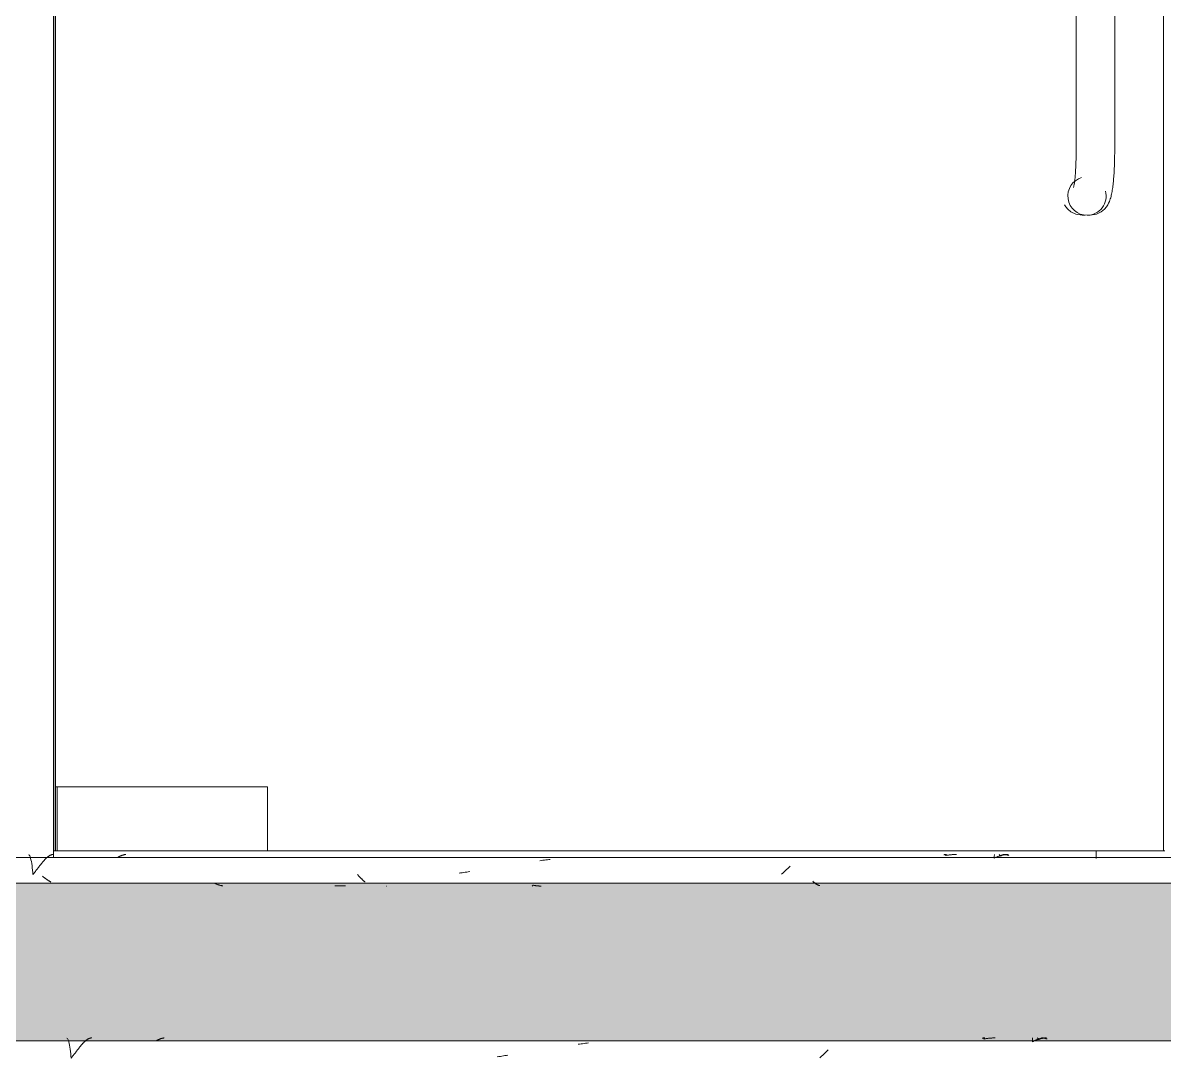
# Model space of a CAD drawing. Header units: millimetres. Extents: x -8482 to 130249, y -7482 to 93550.
# Drawn here: x 25814 to 26703, y -156 to 650 of the extents above; entities that cross this region are included whole.
import ezdxf

# ---------------------------------------------------------------- set-up
doc = ezdxf.new("R2010")
doc.units = ezdxf.units.MM
doc.linetypes.add('Grid Line', pattern=[14, 10, -2, 0, -2])
for name, color, linetype, lineweight in [('A-DOOR-GLAZ', 152, 'Continuous', 5), ('CUA', 31, 'Continuous', 9), ('NET CAT', 3, 'Continuous', 5), ('NET THAY 1', 41, 'Continuous', 5), ('TRUC', 225, 'Continuous', 5)]:
    doc.layers.add(name, color=color, linetype=linetype, lineweight=lineweight)

# ---------------------------------------------------------------- blocks, each defined once
blk = doc.blocks.new('FP_95-MẶT ĐỨNG TRỤC A-Q')
at = {"layer": 'NET THAY 1'}
for p, q in [((25848.76, -140.65), (25849.13, -141.03)), ((25849.13, -141.03), (25849.49, -141.64)), ((25849.49, -141.64), (25849.84, -142.49)), ((25864.14, -142.05), (25863.94, -142.2)), ((25864.35, -141.9), (25864.14, -142.05)), ((25864.56, -141.76), (25864.35, -141.9)), ((25864.76, -141.63), (25864.56, -141.76)), ((25864.97, -141.51), (25864.76, -141.63)), ((25865.17, -141.39), (25864.97, -141.51)), ((25865.38, -141.28), (25865.17, -141.39)), ((25865.58, -141.18), (25865.38, -141.28)), ((25865.79, -141.08), (25865.58, -141.18)), ((25865.99, -141), (25865.79, -141.08)), ((25866.19, -140.91), (25865.99, -141)), ((25866.4, -140.84), (25866.19, -140.91)), ((25866.6, -140.78), (25866.4, -140.84)), ((25866.8, -140.72), (25866.6, -140.78)), ((25867, -140.67), (25866.8, -140.72)), ((25867.21, -140.63), (25867, -140.67)), ((25867.41, -140.59), (25867.21, -140.63)), ((25867.61, -140.56), (25867.41, -140.59)), ((25867.81, -140.54), (25867.61, -140.56)), ((25868.02, -140.53), (25867.81, -140.54)), ((25919.71, -142.04), (25919.46, -142.16)), ((25919.96, -141.91), (25919.71, -142.04)), ((25920.2, -141.79), (25919.96, -141.91)), ((25920.45, -141.68), (25920.2, -141.79)), ((25920.7, -141.57), (25920.45, -141.68)), ((25920.94, -141.47), (25920.7, -141.57)), ((25921.19, -141.37), (25920.94, -141.47)), ((25921.44, -141.28), (25921.19, -141.37)), ((25921.68, -141.19), (25921.44, -141.28)), ((25921.93, -141.11), (25921.68, -141.19)), ((25922.17, -141.03), (25921.93, -141.11)), ((25922.42, -140.96), (25922.17, -141.03)), ((25922.66, -140.9), (25922.42, -140.96)), ((25922.91, -140.83), (25922.66, -140.9)), ((25923.15, -140.78), (25922.91, -140.83)), ((25923.4, -140.73), (25923.15, -140.78)), ((25923.64, -140.69), (25923.4, -140.73)), ((25923.89, -140.65), (25923.64, -140.69)), ((25924.13, -140.61), (25923.89, -140.65)), ((25924.37, -140.59), (25924.13, -140.61)), ((26561.35, -140.75), (26561.11, -140.8)), ((26561.59, -140.7), (26561.35, -140.75)), ((26561.84, -140.66), (26561.59, -140.7)), ((26562.08, -140.63), (26561.84, -140.66)), ((26562.32, -140.6), (26562.08, -140.63)), ((26562.56, -140.57), (26562.32, -140.6)), ((26562.63, -141.18), (26562.52, -141.41)), ((26562.96, -141.33), (26562.52, -141.41)), ((26562.81, -140.55), (26562.56, -140.57)), ((26562.73, -140.98), (26562.63, -141.18)), ((26562.83, -140.82), (26562.73, -140.98)), ((26563.05, -140.54), (26562.81, -140.55)), ((26562.94, -140.69), (26562.83, -140.82)), ((26563.04, -140.6), (26562.94, -140.69)), ((26563.41, -141.25), (26562.96, -141.33)), ((26563.14, -140.55), (26563.04, -140.6)), ((26563.29, -140.53), (26563.05, -140.54)), ((26563.85, -141.18), (26563.41, -141.25)), ((26564.29, -141.11), (26563.85, -141.18)), ((26564.74, -141.04), (26564.29, -141.11)), ((26565.18, -140.98), (26564.74, -141.04)), ((26565.62, -140.92), (26565.18, -140.98)), ((26566.07, -140.87), (26565.62, -140.92)), ((26566.51, -140.82), (26566.07, -140.87)), ((26566.95, -140.77), (26566.51, -140.82)), ((26567.4, -140.73), (26566.95, -140.77)), ((26567.84, -140.69), (26567.4, -140.73)), ((26568.28, -140.66), (26567.84, -140.69)), ((26568.72, -140.63), (26568.28, -140.66)), ((26569.17, -140.6), (26568.72, -140.63)), ((26569.61, -140.58), (26569.17, -140.6)), ((26570.05, -140.56), (26569.61, -140.58)), ((26570.49, -140.55), (26570.05, -140.56)), ((26570.93, -140.54), (26570.49, -140.55)), ((26571.38, -140.53), (26570.93, -140.54)), ((26600.37, -142.11), (26600.33, -142.78)), ((26600.41, -141.55), (26600.37, -142.11)), ((26600.44, -141.1), (26600.41, -141.55)), ((26600.47, -140.79), (26600.44, -141.1)), ((26600.49, -140.59), (26600.47, -140.79)), ((26603.45, -142.13), (26603.14, -142.26)), ((26603.77, -142.01), (26603.45, -142.13)), ((26604.09, -141.9), (26603.77, -142.01)), ((26604.09, -140.58), (26604.4, -140.75)), ((26604.4, -141.79), (26604.09, -141.9)), ((26604.4, -140.75), (26604.71, -141.02)), ((26604.72, -141.68), (26604.4, -141.79)), ((26604.71, -141.02), (26605.01, -141.39)), ((26605.03, -141.58), (26604.72, -141.68)), ((26605.01, -141.39), (26605.31, -141.87)), ((26605.34, -141.49), (26605.03, -141.58)), ((26605.49, -141.73), (26605.31, -141.87)), ((26605.66, -141.39), (26605.34, -141.49)), ((26605.68, -141.59), (26605.49, -141.73)), ((26605.97, -141.31), (26605.66, -141.39)), ((26605.86, -141.46), (26605.68, -141.59)), ((26606.04, -141.35), (26605.86, -141.46)), ((26606.29, -141.22), (26605.97, -141.31)), ((26606.22, -141.23), (26606.04, -141.35)), ((26606.4, -141.13), (26606.22, -141.23)), ((26606.6, -141.14), (26606.29, -141.22)), ((26606.59, -141.04), (26606.4, -141.13)), ((26606.77, -140.95), (26606.59, -141.04)), ((26606.91, -141.07), (26606.6, -141.14)), ((26606.95, -140.87), (26606.77, -140.95)), ((26607.23, -141), (26606.91, -141.07)), ((26607.13, -140.8), (26606.95, -140.87)), ((26607.31, -140.73), (26607.13, -140.8)), ((26607.54, -140.94), (26607.23, -141)), ((26607.49, -140.68), (26607.31, -140.73)), ((26607.7, -140.54), (26607.41, -140.53)), ((26607.67, -140.63), (26607.49, -140.68)), ((26607.85, -140.88), (26607.54, -140.94)), ((26607.85, -140.6), (26607.67, -140.63)), ((26607.99, -140.56), (26607.7, -140.54)), ((26608.03, -140.57), (26607.85, -140.6)), ((26608.17, -140.82), (26607.85, -140.88)), ((26608.27, -140.58), (26607.99, -140.56)), ((26608.21, -140.55), (26608.03, -140.57)), ((26608.48, -140.77), (26608.17, -140.82)), ((26608.39, -140.53), (26608.21, -140.55)), ((26608.56, -140.61), (26608.27, -140.58)), ((26608.79, -140.72), (26608.48, -140.77)), ((26608.85, -140.65), (26608.56, -140.61)), ((26609.1, -140.68), (26608.79, -140.72)), ((26609.14, -140.69), (26608.85, -140.65)), ((26609.42, -140.65), (26609.1, -140.68)), ((26609.43, -140.74), (26609.14, -140.69)), ((26609.73, -140.62), (26609.42, -140.65)), ((26609.71, -140.8), (26609.43, -140.74)), ((26610, -140.87), (26609.71, -140.8)), ((26610.04, -140.59), (26609.73, -140.62)), ((26610.29, -140.94), (26610, -140.87)), ((26610.35, -140.57), (26610.04, -140.59)), ((26610.58, -141.01), (26610.29, -140.94)), ((26610.66, -140.55), (26610.35, -140.57)), ((26610.86, -141.1), (26610.58, -141.01)), ((26610.98, -140.54), (26610.66, -140.55)), ((26611.15, -141.19), (26610.86, -141.1)), ((26611.29, -140.53), (26610.98, -140.54)), ((26611.44, -141.28), (26611.15, -141.19)), ((26611.72, -141.39), (26611.44, -141.28)), ((25849.84, -142.49), (25850.17, -143.54)), ((25850.17, -143.54), (25850.49, -144.78)), ((25850.49, -144.78), (25850.78, -146.19)), ((25850.78, -146.19), (25851.04, -147.74)), ((25851.04, -147.74), (25851.28, -149.39)), ((25851.28, -149.39), (25851.49, -151.1)), ((25856.28, -150.82), (25856.05, -151.13)), ((25856.51, -150.52), (25856.28, -150.82)), ((25856.75, -150.21), (25856.51, -150.52)), ((25856.98, -149.91), (25856.75, -150.21)), ((25857.21, -149.61), (25856.98, -149.91)), ((25857.43, -149.32), (25857.21, -149.61)), ((25857.66, -149.02), (25857.43, -149.32)), ((25857.89, -148.73), (25857.66, -149.02)), ((25858.12, -148.44), (25857.89, -148.73)), ((25858.34, -148.15), (25858.12, -148.44)), ((25858.57, -147.87), (25858.34, -148.15)), ((25858.79, -147.58), (25858.57, -147.87)), ((25859.01, -147.31), (25858.79, -147.58)), ((25859.23, -147.03), (25859.01, -147.31)), ((25859.46, -146.76), (25859.23, -147.03)), ((25859.68, -146.49), (25859.46, -146.76)), ((25859.9, -146.23), (25859.68, -146.49)), ((25860.11, -145.97), (25859.9, -146.23)), ((25860.33, -145.72), (25860.11, -145.97)), ((25860.55, -145.47), (25860.33, -145.72)), ((25860.77, -145.22), (25860.55, -145.47)), ((25860.98, -144.98), (25860.77, -145.22)), ((25861.2, -144.75), (25860.98, -144.98)), ((25861.41, -144.52), (25861.2, -144.75)), ((25861.63, -144.29), (25861.41, -144.52)), ((25861.84, -144.07), (25861.63, -144.29)), ((25862.05, -143.86), (25861.84, -144.07)), ((25862.26, -143.65), (25862.05, -143.86)), ((25862.47, -143.45), (25862.26, -143.65)), ((25862.68, -143.25), (25862.47, -143.45)), ((25862.89, -143.06), (25862.68, -143.25)), ((25863.1, -142.87), (25862.89, -143.06)), ((25863.31, -142.7), (25863.1, -142.87)), ((25863.52, -142.52), (25863.31, -142.7)), ((25863.73, -142.36), (25863.52, -142.52)), ((25863.94, -142.2), (25863.73, -142.36)), ((25918.72, -142.58), (25918.47, -142.72)), ((25918.96, -142.43), (25918.72, -142.58)), ((25919.21, -142.3), (25918.96, -142.43)), ((25919.46, -142.16), (25919.21, -142.3)), ((26247.79, -145.37), (26246.63, -145.53)), ((26248.96, -145.22), (26247.79, -145.37)), ((26250.12, -145.07), (26248.96, -145.22)), ((26251.28, -144.92), (26250.12, -145.07)), ((26252.45, -144.77), (26251.28, -144.92)), ((26253.61, -144.63), (26252.45, -144.77)), ((26254.78, -144.49), (26253.61, -144.63)), ((26440.36, -150.91), (26440.09, -151.17)), ((26440.63, -150.65), (26440.36, -150.91)), ((26440.9, -150.39), (26440.63, -150.65)), ((26441.17, -150.14), (26440.9, -150.39)), ((26441.44, -149.88), (26441.17, -150.14)), ((26600.33, -142.78), (26600.28, -143.56)), ((26600.6, -143.38), (26600.28, -143.54)), ((26600.92, -143.23), (26600.6, -143.38)), ((26601.24, -143.08), (26600.92, -143.23)), ((26601.55, -142.93), (26601.24, -143.08)), ((26601.87, -142.79), (26601.55, -142.93)), ((26602.19, -142.65), (26601.87, -142.79)), ((26602.51, -142.51), (26602.19, -142.65)), ((26602.82, -142.38), (26602.51, -142.51)), ((26603.14, -142.26), (26602.82, -142.38)), ((25851.49, -151.1), (25851.67, -152.86)), ((25851.67, -152.86), (25851.82, -154.61)), ((25851.82, -154.61), (25851.94, -156.33)), ((25852.19, -156.03), (25851.94, -156.33)), ((25852.44, -155.73), (25852.19, -156.03)), ((25852.68, -155.43), (25852.44, -155.73)), ((25852.93, -155.13), (25852.68, -155.43)), ((25853.18, -154.82), (25852.93, -155.13)), ((25853.42, -154.52), (25853.18, -154.82)), ((25853.66, -154.21), (25853.42, -154.52)), ((25853.91, -153.9), (25853.66, -154.21)), ((25854.15, -153.59), (25853.91, -153.9)), ((25854.39, -153.29), (25854.15, -153.59)), ((25854.63, -152.98), (25854.39, -153.29)), ((25854.87, -152.67), (25854.63, -152.98)), ((25855.11, -152.36), (25854.87, -152.67)), ((25855.34, -152.05), (25855.11, -152.36)), ((25855.58, -151.74), (25855.34, -152.05)), ((25855.81, -151.43), (25855.58, -151.74)), ((25856.05, -151.13), (25855.81, -151.43)), ((26184.93, -155.12), (26183.75, -155.31)), ((26186.12, -154.93), (26184.93, -155.12)), ((26187.3, -154.74), (26186.12, -154.93)), ((26188.48, -154.55), (26187.3, -154.74)), ((26189.66, -154.36), (26188.48, -154.55)), ((26190.84, -154.17), (26189.66, -154.36)), ((26192.02, -153.98), (26190.84, -154.17)), ((26435.11, -155.85), (26434.83, -156.1)), ((26435.39, -155.6), (26435.11, -155.85)), ((26435.68, -155.34), (26435.39, -155.6)), ((26435.96, -155.08), (26435.68, -155.34)), ((26436.24, -154.82), (26435.96, -155.08)), ((26436.52, -154.57), (26436.24, -154.82)), ((26436.8, -154.31), (26436.52, -154.57)), ((26437.07, -154.04), (26436.8, -154.31)), ((26437.35, -153.78), (26437.07, -154.04)), ((26437.63, -153.52), (26437.35, -153.78)), ((26437.91, -153.26), (26437.63, -153.52)), ((26438.18, -153), (26437.91, -153.26)), ((26438.46, -152.74), (26438.18, -153)), ((26438.73, -152.47), (26438.46, -152.74)), ((26439, -152.21), (26438.73, -152.47)), ((26439.28, -151.95), (26439, -152.21)), ((26439.55, -151.69), (26439.28, -151.95)), ((26439.82, -151.43), (26439.55, -151.69)), ((26440.09, -151.17), (26439.82, -151.43))]:
    blk.add_line(p, q, dxfattribs=at)
at = {"layer": 'NET THAY 1', "color": 10}
blk.add_line((31345.33, -142.86), (22897.55, -142.86), dxfattribs=at)
blk = doc.blocks.new('FP_96-MẶT ĐỨNG TRỤC A-Q')
at = {"layer": 'NET THAY 1', "color": 10}
for p, q in [((31315.6, 0), (22897.55, 0)), ((22897.55, -20), (31315.6, -20))]:
    blk.add_line(p, q, dxfattribs=at)
at = {"layer": 'NET THAY 1'}
for p, q in [((25819.04, 2.2), (25819.41, 1.84)), ((25819.41, 1.84), (25819.77, 1.23)), ((25819.77, 1.23), (25820.11, 0.39)), ((25820.11, 0.39), (25820.44, -0.65)), ((25833.29, 0.01), (25833.09, -0.17)), ((25833.5, 0.19), (25833.29, 0.01)), ((25833.71, 0.36), (25833.5, 0.19)), ((25833.92, 0.52), (25833.71, 0.36)), ((25834.12, 0.68), (25833.92, 0.52)), ((25834.33, 0.83), (25834.12, 0.68)), ((25834.53, 0.97), (25834.33, 0.83)), ((25834.74, 1.11), (25834.53, 0.97)), ((25834.94, 1.24), (25834.74, 1.11)), ((25835.15, 1.36), (25834.94, 1.24)), ((25835.35, 1.48), (25835.15, 1.36)), ((25835.55, 1.59), (25835.35, 1.48)), ((25835.76, 1.69), (25835.55, 1.59)), ((25835.96, 1.78), (25835.76, 1.69)), ((25836.16, 1.87), (25835.96, 1.78)), ((25836.36, 1.95), (25836.16, 1.87)), ((25836.57, 2.02), (25836.36, 1.95)), ((25836.77, 2.08), (25836.57, 2.02)), ((25836.97, 2.14), (25836.77, 2.08)), ((25837.17, 2.19), (25836.97, 2.14)), ((25837.37, 2.23), (25837.17, 2.19)), ((25837.57, 2.27), (25837.37, 2.23)), ((25837.77, 2.29), (25837.57, 2.27)), ((25837.97, 2.31), (25837.77, 2.29)), ((25838.18, 2.32), (25837.97, 2.31)), ((25888.97, 0.36), (25888.72, 0.21)), ((25889.22, 0.5), (25888.97, 0.36)), ((25889.47, 0.63), (25889.22, 0.5)), ((25889.71, 0.76), (25889.47, 0.63)), ((25889.96, 0.89), (25889.71, 0.76)), ((25890.21, 1.01), (25889.96, 0.89)), ((25890.46, 1.12), (25890.21, 1.01)), ((25890.7, 1.23), (25890.46, 1.12)), ((25890.95, 1.34), (25890.7, 1.23)), ((25891.2, 1.44), (25890.95, 1.34)), ((25891.44, 1.54), (25891.2, 1.44)), ((25891.69, 1.63), (25891.44, 1.54)), ((25891.93, 1.71), (25891.69, 1.63)), ((25892.18, 1.79), (25891.93, 1.71)), ((25892.42, 1.86), (25892.18, 1.79)), ((25892.67, 1.93), (25892.42, 1.86)), ((25892.91, 2), (25892.67, 1.93)), ((25893.16, 2.05), (25892.91, 2)), ((25893.4, 2.11), (25893.16, 2.05)), ((25893.65, 2.15), (25893.4, 2.11)), ((25893.89, 2.19), (25893.65, 2.15)), ((25894.14, 2.23), (25893.89, 2.19)), ((25894.38, 2.26), (25894.14, 2.23)), ((25894.62, 2.28), (25894.38, 2.26)), ((26531.59, 2.13), (26531.36, 2.08)), ((26531.82, 2.17), (26531.59, 2.13)), ((26532.05, 2.21), (26531.82, 2.17)), ((26532.28, 2.24), (26532.05, 2.21)), ((26532.51, 2.27), (26532.28, 2.24)), ((26532.73, 2.29), (26532.51, 2.27)), ((26532.96, 2.31), (26532.73, 2.29)), ((26532.87, 1.72), (26532.77, 1.5)), ((26533.22, 1.58), (26532.77, 1.5)), ((26532.98, 1.9), (26532.87, 1.72)), ((26533.19, 2.32), (26532.96, 2.31)), ((26533.08, 2.05), (26532.98, 1.9)), ((26533.18, 2.17), (26533.08, 2.05)), ((26533.28, 2.26), (26533.18, 2.17)), ((26533.42, 2.33), (26533.19, 2.32)), ((26533.67, 1.65), (26533.22, 1.58)), ((26533.37, 2.31), (26533.28, 2.26)), ((26534.13, 1.73), (26533.67, 1.65)), ((26534.58, 1.79), (26534.13, 1.73)), ((26535.03, 1.86), (26534.58, 1.79)), ((26535.48, 1.92), (26535.03, 1.86)), ((26535.93, 1.98), (26535.48, 1.92)), ((26536.38, 2.03), (26535.93, 1.98)), ((26536.83, 2.08), (26536.38, 2.03)), ((26537.29, 2.12), (26536.83, 2.08)), ((26537.74, 2.16), (26537.29, 2.12)), ((26538.19, 2.19), (26537.74, 2.16)), ((26538.64, 2.23), (26538.19, 2.19)), ((26539.09, 2.25), (26538.64, 2.23)), ((26539.54, 2.28), (26539.09, 2.25)), ((26539.99, 2.29), (26539.54, 2.28)), ((26540.44, 2.31), (26539.99, 2.29)), ((26540.89, 2.32), (26540.44, 2.31)), ((26541.34, 2.33), (26540.89, 2.32)), ((26570.58, 0.15), (26570.53, -0.61)), ((26570.63, 0.8), (26570.58, 0.15)), ((26570.66, 1.34), (26570.63, 0.8)), ((26570.69, 1.77), (26570.66, 1.34)), ((26570.72, 2.08), (26570.69, 1.77)), ((26570.74, 2.27), (26570.72, 2.08)), ((26571.82, 0.02), (26571.5, -0.13)), ((26572.14, 0.16), (26571.82, 0.02)), ((26572.47, 0.3), (26572.14, 0.16)), ((26572.79, 0.43), (26572.47, 0.3)), ((26573.11, 0.56), (26572.79, 0.43)), ((26573.43, 0.69), (26573.11, 0.56)), ((26573.75, 0.81), (26573.43, 0.69)), ((26574.06, 0.92), (26573.75, 0.81)), ((26574.38, 1.04), (26574.06, 0.92)), ((26574.37, 2.28), (26574.68, 2.12)), ((26574.7, 1.15), (26574.38, 1.04)), ((26574.68, 2.12), (26574.98, 1.86)), ((26575.02, 1.25), (26574.7, 1.15)), ((26574.98, 1.86), (26575.27, 1.51)), ((26575.34, 1.35), (26575.02, 1.25)), ((26575.27, 1.51), (26575.56, 1.05)), ((26575.66, 1.44), (26575.34, 1.35)), ((26575.75, 1.2), (26575.56, 1.05)), ((26575.98, 1.53), (26575.66, 1.44)), ((26575.94, 1.33), (26575.75, 1.2)), ((26576.13, 1.46), (26575.94, 1.33)), ((26576.29, 1.62), (26575.98, 1.53)), ((26576.32, 1.58), (26576.13, 1.46)), ((26576.61, 1.7), (26576.29, 1.62)), ((26576.5, 1.69), (26576.32, 1.58)), ((26576.69, 1.79), (26576.5, 1.69)), ((26576.93, 1.77), (26576.61, 1.7)), ((26576.88, 1.88), (26576.69, 1.79)), ((26577.07, 1.97), (26576.88, 1.88)), ((26577.24, 1.84), (26576.93, 1.77)), ((26577.25, 2.04), (26577.07, 1.97)), ((26577.56, 1.91), (26577.24, 1.84)), ((26577.44, 2.11), (26577.25, 2.04)), ((26577.62, 2.17), (26577.44, 2.11)), ((26577.88, 1.97), (26577.56, 1.91)), ((26577.81, 2.22), (26577.62, 2.17)), ((26578.07, 2.32), (26577.79, 2.33)), ((26578, 2.26), (26577.81, 2.22)), ((26578.19, 2.03), (26577.88, 1.97)), ((26578.18, 2.29), (26578, 2.26)), ((26578.35, 2.3), (26578.07, 2.32)), ((26578.37, 2.31), (26578.18, 2.29)), ((26578.51, 2.08), (26578.19, 2.03)), ((26578.63, 2.28), (26578.35, 2.3)), ((26578.55, 2.32), (26578.37, 2.31)), ((26578.83, 2.13), (26578.51, 2.08)), ((26578.91, 2.25), (26578.63, 2.28)), ((26579.14, 2.17), (26578.83, 2.13)), ((26579.19, 2.21), (26578.91, 2.25)), ((26579.46, 2.21), (26579.14, 2.17)), ((26579.47, 2.17), (26579.19, 2.21)), ((26579.78, 2.24), (26579.46, 2.21)), ((26579.75, 2.13), (26579.47, 2.17)), ((26580.03, 2.07), (26579.75, 2.13)), ((26580.09, 2.27), (26579.78, 2.24)), ((26580.31, 2.01), (26580.03, 2.07)), ((26580.41, 2.29), (26580.09, 2.27)), ((26580.58, 1.95), (26580.31, 2.01)), ((26580.72, 2.31), (26580.41, 2.29)), ((26580.86, 1.87), (26580.58, 1.95)), ((26581.04, 2.32), (26580.72, 2.31)), ((26581.14, 1.79), (26580.86, 1.87)), ((26581.36, 2.33), (26581.04, 2.32)), ((26581.42, 1.71), (26581.14, 1.79)), ((26581.7, 1.62), (26581.42, 1.71)), ((26581.97, 1.52), (26581.7, 1.62)), ((25820.44, -0.65), (25820.76, -1.88)), ((25820.76, -1.88), (25821.05, -3.27)), ((25821.05, -3.27), (25821.31, -4.8)), ((25821.31, -4.8), (25821.55, -6.43)), ((25821.55, -6.43), (25821.76, -8.14)), ((25821.76, -8.14), (25821.94, -9.88)), ((25825.82, -8.77), (25825.59, -9.08)), ((25826.06, -8.47), (25825.82, -8.77)), ((25826.29, -8.16), (25826.06, -8.47)), ((25826.52, -7.86), (25826.29, -8.16)), ((25826.75, -7.56), (25826.52, -7.86)), ((25826.98, -7.25), (25826.75, -7.56)), ((25827.21, -6.96), (25826.98, -7.25)), ((25827.44, -6.66), (25827.21, -6.96)), ((25827.66, -6.36), (25827.44, -6.66)), ((25827.89, -6.07), (25827.66, -6.36)), ((25828.12, -5.78), (25827.89, -6.07)), ((25828.34, -5.49), (25828.12, -5.78)), ((25828.56, -5.21), (25828.34, -5.49)), ((25828.79, -4.93), (25828.56, -5.21)), ((25829.01, -4.65), (25828.79, -4.93)), ((25829.23, -4.37), (25829.01, -4.65)), ((25829.45, -4.1), (25829.23, -4.37)), ((25829.67, -3.83), (25829.45, -4.1)), ((25829.89, -3.57), (25829.67, -3.83)), ((25830.11, -3.31), (25829.89, -3.57)), ((25830.33, -3.05), (25830.11, -3.31)), ((25830.54, -2.8), (25830.33, -3.05)), ((25830.76, -2.56), (25830.54, -2.8)), ((25830.97, -2.31), (25830.76, -2.56)), ((25831.19, -2.07), (25830.97, -2.31)), ((25831.4, -1.84), (25831.19, -2.07)), ((25831.61, -1.61), (25831.4, -1.84)), ((25831.83, -1.39), (25831.61, -1.61)), ((25832.04, -1.17), (25831.83, -1.39)), ((25832.25, -0.96), (25832.04, -1.17)), ((25832.46, -0.76), (25832.25, -0.96)), ((25832.67, -0.56), (25832.46, -0.76)), ((25832.88, -0.36), (25832.67, -0.56)), ((25833.09, -0.17), (25832.88, -0.36)), ((26218.05, -2.4), (26216.88, -2.56)), ((26219.21, -2.25), (26218.05, -2.4)), ((26220.38, -2.1), (26219.21, -2.25)), ((26221.54, -1.96), (26220.38, -2.1)), ((26222.71, -1.81), (26221.54, -1.96)), ((26223.87, -1.67), (26222.71, -1.81)), ((26225.03, -1.53), (26223.87, -1.67)), ((26409.82, -8.69), (26409.54, -8.95)), ((26410.09, -8.43), (26409.82, -8.69)), ((26410.36, -8.17), (26410.09, -8.43)), ((26410.63, -7.91), (26410.36, -8.17)), ((26410.9, -7.65), (26410.63, -7.91)), ((26411.17, -7.4), (26410.9, -7.65)), ((26411.44, -7.14), (26411.17, -7.4)), ((26411.7, -6.89), (26411.44, -7.14)), ((26570.86, -0.43), (26570.53, -0.59)), ((26571.18, -0.28), (26570.86, -0.43)), ((26571.5, -0.13), (26571.18, -0.28)), ((25821.94, -9.88), (25822.09, -11.63)), ((25822.09, -11.63), (25822.21, -13.34)), ((25822.46, -13.04), (25822.21, -13.34)), ((25822.71, -12.74), (25822.46, -13.04)), ((25822.95, -12.44), (25822.71, -12.74)), ((25823.2, -12.14), (25822.95, -12.44)), ((25823.44, -11.84), (25823.2, -12.14)), ((25823.68, -11.53), (25823.44, -11.84)), ((25823.92, -11.23), (25823.68, -11.53)), ((25824.16, -10.92), (25823.92, -11.23)), ((25824.4, -10.61), (25824.16, -10.92)), ((25824.64, -10.31), (25824.4, -10.61)), ((25824.88, -10), (25824.64, -10.31)), ((25825.12, -9.69), (25824.88, -10)), ((25825.35, -9.38), (25825.12, -9.69)), ((25825.59, -9.08), (25825.35, -9.38)), ((25829.98, -14.93), (25829.67, -14.7)), ((25830.28, -15.16), (25829.98, -14.93)), ((25830.59, -15.39), (25830.28, -15.16)), ((25830.9, -15.61), (25830.59, -15.39)), ((25831.2, -15.84), (25830.9, -15.61)), ((25831.51, -16.06), (25831.2, -15.84)), ((25831.81, -16.27), (25831.51, -16.06)), ((25832.11, -16.49), (25831.81, -16.27)), ((25832.42, -16.7), (25832.11, -16.49)), ((25832.72, -16.91), (25832.42, -16.7)), ((25833.02, -17.12), (25832.72, -16.91)), ((25833.32, -17.33), (25833.02, -17.12)), ((25833.62, -17.53), (25833.32, -17.33)), ((25833.92, -17.73), (25833.62, -17.53)), ((25834.22, -17.92), (25833.92, -17.73)), ((26075.31, -13.66), (26075.06, -13.39)), ((26075.55, -13.94), (26075.31, -13.66)), ((26075.8, -14.22), (26075.55, -13.94)), ((26076.04, -14.49), (26075.8, -14.22)), ((26076.28, -14.76), (26076.04, -14.49)), ((26076.53, -15.02), (26076.28, -14.76)), ((26076.77, -15.29), (26076.53, -15.02)), ((26077.01, -15.55), (26076.77, -15.29)), ((26077.25, -15.81), (26077.01, -15.55)), ((26077.49, -16.06), (26077.25, -15.81)), ((26077.72, -16.31), (26077.49, -16.06)), ((26077.96, -16.56), (26077.72, -16.31)), ((26078.2, -16.81), (26077.96, -16.56)), ((26078.44, -17.05), (26078.2, -16.81)), ((26078.67, -17.28), (26078.44, -17.05)), ((26078.91, -17.52), (26078.67, -17.28)), ((26079.14, -17.75), (26078.91, -17.52)), ((26079.37, -17.97), (26079.14, -17.75)), ((26155.2, -12.13), (26154.02, -12.32)), ((26156.39, -11.94), (26155.2, -12.13)), ((26157.57, -11.75), (26156.39, -11.94)), ((26158.75, -11.55), (26157.57, -11.75)), ((26159.93, -11.36), (26158.75, -11.55)), ((26161.11, -11.17), (26159.93, -11.36)), ((26162.29, -10.98), (26161.11, -11.17)), ((26405.38, -12.86), (26405.1, -13.11)), ((26405.67, -12.6), (26405.38, -12.86)), ((26405.95, -12.34), (26405.67, -12.6)), ((26406.23, -12.09), (26405.95, -12.34)), ((26406.51, -11.83), (26406.23, -12.09)), ((26406.79, -11.57), (26406.51, -11.83)), ((26407.07, -11.31), (26406.79, -11.57)), ((26407.34, -11.05), (26407.07, -11.31)), ((26407.62, -10.78), (26407.34, -11.05)), ((26407.9, -10.52), (26407.62, -10.78)), ((26408.17, -10.26), (26407.9, -10.52)), ((26408.45, -10), (26408.17, -10.26)), ((26408.72, -9.74), (26408.45, -10)), ((26409, -9.47), (26408.72, -9.74)), ((26409.27, -9.21), (26409, -9.47)), ((26409.54, -8.95), (26409.27, -9.21)), ((25834.52, -18.11), (25834.22, -17.92)), ((25834.82, -18.3), (25834.52, -18.11)), ((25835.12, -18.49), (25834.82, -18.3)), ((25835.42, -18.67), (25835.12, -18.49)), ((25835.72, -18.84), (25835.42, -18.67)), ((25836.01, -19.02), (25835.72, -18.84)), ((25836.31, -19.19), (25836.01, -19.02)), ((25964.07, -20.27), (25963.78, -20.12)), ((25964.37, -20.4), (25964.07, -20.27)), ((25964.66, -20.54), (25964.37, -20.4)), ((25964.95, -20.66), (25964.66, -20.54)), ((25965.25, -20.79), (25964.95, -20.66)), ((25965.54, -20.91), (25965.25, -20.79)), ((25965.83, -21.02), (25965.54, -20.91)), ((25966.12, -21.13), (25965.83, -21.02)), ((25966.42, -21.24), (25966.12, -21.13)), ((25966.71, -21.34), (25966.42, -21.24)), ((25967, -21.44), (25966.71, -21.34)), ((25967.29, -21.53), (25967, -21.44)), ((25967.58, -21.62), (25967.29, -21.53)), ((25967.87, -21.7), (25967.58, -21.62)), ((25968.16, -21.78), (25967.87, -21.7)), ((25968.45, -21.85), (25968.16, -21.78)), ((25968.74, -21.92), (25968.45, -21.85)), ((25969.03, -21.98), (25968.74, -21.92)), ((25969.32, -22.04), (25969.03, -21.98)), ((25969.61, -22.09), (25969.32, -22.04)), ((25969.9, -22.13), (25969.61, -22.09)), ((25970.19, -22.18), (25969.9, -22.13)), ((26058.44, -22.22), (26057.23, -22.25)), ((26059.64, -22.2), (26058.44, -22.22)), ((26060.84, -22.17), (26059.64, -22.2)), ((26062.04, -22.13), (26060.84, -22.17)), ((26063.24, -22.1), (26062.04, -22.13)), ((26064.44, -22.06), (26063.24, -22.1)), ((26065.64, -22.02), (26064.44, -22.06)), ((26079.61, -18.19), (26079.37, -17.97)), ((26079.84, -18.4), (26079.61, -18.19)), ((26080.07, -18.61), (26079.84, -18.4)), ((26080.3, -18.82), (26080.07, -18.61)), ((26080.53, -19.02), (26080.3, -18.82)), ((26080.76, -19.22), (26080.53, -19.02)), ((26097.87, -22.33), (26097.62, -22.32)), ((26211.08, -22.16), (26210.82, -22.29)), ((26211.33, -21.95), (26211.08, -22.16)), ((26211.59, -21.66), (26211.33, -21.95)), ((26211.97, -21.72), (26211.6, -21.65)), ((26212.33, -21.79), (26211.97, -21.72)), ((26212.7, -21.85), (26212.33, -21.79)), ((26213.07, -21.92), (26212.7, -21.85)), ((26213.44, -21.97), (26213.07, -21.92)), ((26213.81, -22.02), (26213.44, -21.97)), ((26214.18, -22.07), (26213.81, -22.02)), ((26214.55, -22.12), (26214.18, -22.07)), ((26214.91, -22.16), (26214.55, -22.12)), ((26215.28, -22.19), (26214.91, -22.16)), ((26215.65, -22.22), (26215.28, -22.19)), ((26216.02, -22.25), (26215.65, -22.22)), ((26216.39, -22.28), (26216.02, -22.25)), ((26216.75, -22.29), (26216.39, -22.28)), ((26217.12, -22.31), (26216.75, -22.29)), ((26217.49, -22.32), (26217.12, -22.31)), ((26217.86, -22.33), (26217.49, -22.32)), ((26429.52, -18.78), (26429.29, -18.58)), ((26429.75, -18.98), (26429.52, -18.78)), ((26429.98, -19.18), (26429.75, -18.98)), ((26430.21, -19.37), (26429.98, -19.18)), ((26430.44, -19.56), (26430.21, -19.37)), ((26430.67, -19.74), (26430.44, -19.56)), ((26430.9, -19.92), (26430.67, -19.74)), ((26431.13, -20.09), (26430.9, -19.92)), ((26431.35, -20.25), (26431.13, -20.09)), ((26431.58, -20.41), (26431.35, -20.25)), ((26431.81, -20.56), (26431.58, -20.41)), ((26432.03, -20.71), (26431.81, -20.56)), ((26432.26, -20.85), (26432.03, -20.71)), ((26432.48, -20.99), (26432.26, -20.85)), ((26432.71, -21.11), (26432.48, -20.99)), ((26432.93, -21.24), (26432.71, -21.11)), ((26433.16, -21.35), (26432.93, -21.24)), ((26433.38, -21.46), (26433.16, -21.35)), ((26433.6, -21.57), (26433.38, -21.46)), ((26433.83, -21.66), (26433.6, -21.57)), ((26434.05, -21.76), (26433.83, -21.66)), ((26434.27, -21.84), (26434.05, -21.76)), ((26434.49, -21.92), (26434.27, -21.84)), ((26434.72, -21.99), (26434.49, -21.92))]:
    blk.add_line(p, q, dxfattribs=at)
blk = doc.blocks.new('CUA KINH BAN LE SAN MO 2 HUONG - Type 1-773123-MẶT ĐỨNG TRỤC A-Q')
at = {"layer": 'CUA', "lineweight": 5}
h = blk.add_hatch(dxfattribs=at)
h.set_pattern_fill('FP_4', color=256, style=0, pattern_type=2)
h.set_pattern_definition([(45.204, (11879.9, 1401.6), (-14.37, 2017.53), [252.7, -2610.8]), (45.204, (11825.1, 1456.7), (-14.37, 2017.53), [252.7, -2610.8]), (45.204, (11749.8, 1325.7), (-14.37, 2017.53), [544.27, -2319.24]), (45.204, (10507.9, 2763), (-14.37, 2017.53), [252.7, -2610.8]), (45.204, (10453.1, 2818.2), (-14.37, 2017.53), [252.7, -2610.8]), (45.204, (10377.8, 2687.1), (-14.37, 2017.53), [544.27, -2319.24])])
h.paths.add_polyline_path([(26026.61, 5), (26702.39, 5), (26702.39, 2169), (26004.96, 2169), (26004.96, 2119), (25839.94, 2119), (25841.13, 55), (26004.96, 55), (26004.96, 5)], flags=0)
h.paths.add_polyline_path([(26651.6, 505.47), (26648.43, 509.23), (26652.69, 515.49), (26652.96, 509.23)], flags=0)
h.paths.add_polyline_path([(26643.93, 505.47), (26646.1, 515.37), (26647.22, 512.86), (26646.66, 507.75), (26644.44, 505.9)], flags=0)
h.paths.add_polyline_path([(26640.03, 521.6), (26637.35, 529.31), (26637.45, 528.36), (26639.64, 522.61)], flags=0)
h.paths.add_polyline_path([(26637.1, 970.7), (26636.36, 987.43), (26639.11, 985.88), (26639.15, 975.96)], flags=0)
h.paths.add_polyline_path([(26643.85, 511.71), (26639.15, 515.62), (26636.36, 512.5), (26635.43, 514.27), (26636.36, 530.5), (26635.47, 536.04), (26636.36, 550), (26634.46, 550), (26636.55, 950), (26637.35, 950), (26637.1, 970.7), (26642.65, 971.61), (26644.74, 980.78), (26646.65, 985.79), (26652.45, 985.88), (26661.52, 962.05), (26664.2, 950), (26662.26, 543.43), (26658.35, 530.81), (26658.55, 526.2), (26658.06, 521.27), (26654.93, 522.72), (26653.11, 522.76), (26649.48, 515.67), (26648.43, 525.27), (26646.1, 526.1), (26644.12, 515.66)], flags=0)
h.paths.add_polyline_path([(26661.29, 519.45), (26659.17, 521.71), (26661.52, 521.8)], flags=0)
h.paths.add_polyline_path([(26662.26, 970.7), (26659.35, 977.78), (26661.52, 978.2)], flags=0)
h.paths.add_polyline_path([(26643.33, 989.02), (26639.13, 987.72), (26641.62, 991.25)], flags=0)
h.paths.add_polyline_path([(26644.74, 980.78), (26641.62, 983.34), (26643.87, 985.88)], flags=0)
at = {"layer": 'A-DOOR-GLAZ', "color": 10}
for p, q in [((25838.51, 5), (25838.51, 2169)), ((25839.94, 2169), (25839.94, 5)), ((26702.39, 5), (26702.39, 2169)), ((25838.51, 5), (25839.94, 5)), ((26004.96, 5), (26702.39, 5)), ((26701.95, 5), (26703.38, 5))]:
    blk.add_line(p, q, dxfattribs=at)
at = {"layer": 'CUA', "color": 10, "lineweight": 5}
for p, q in [((25838.29, 0), (25838.29, 2170)), ((26634.36, 950), (26634.36, 550)), ((26664.36, 550), (26664.36, 950)), ((26639.01, 500), (26641.39, 500)), ((26642.81, 500), (26645.19, 500)), ((25838.51, 55), (25838.51, 5)), ((25839.94, 5), (25839.94, 55)), ((25839.94, 55), (25841.13, 55)), ((25841.13, 55), (25841.13, 5)), ((26004.96, 55), (25841.13, 55)), ((26004.96, 5), (26004.96, 55)), ((25841.13, 5), (25839.94, 5)), ((25841.13, 5), (26004.96, 5))]:
    blk.add_line(p, q, dxfattribs=at)
at = {"layer": 'CUA', "color": 10, "lineweight": 5, "flags": 128}
for points in [[(26632.36, 521.76), (26632.38, 521.83), (26632.43, 522.02), (26632.49, 522.31), (26632.58, 522.69), (26632.67, 523.16), (26632.77, 523.7), (26632.87, 524.32), (26632.97, 524.99), (26633.08, 525.73), (26633.18, 526.52), (26633.28, 527.37), (26633.38, 528.26), (26633.48, 529.2), (26633.57, 530.19), (26633.66, 531.21), (26633.74, 532.27), (26633.82, 533.37), (26633.9, 534.5), (26633.97, 535.66), (26634.03, 536.84), (26634.09, 538.06), (26634.14, 539.29), (26634.19, 540.55), (26634.23, 541.82), (26634.27, 543.11), (26634.3, 544.41), (26634.32, 545.72), (26634.34, 547.04), (26634.35, 548.36), (26634.36, 549.69), (26634.36, 550)], [(26645.19, 500), (26650.14, 500.81), (26653.91, 502.67), (26656.37, 504.72), (26657.93, 506.55), (26658.96, 508.11), (26659.67, 509.45), (26660.2, 510.63), (26660.62, 511.71), (26660.96, 512.72), (26661.25, 513.7), (26661.51, 514.66), (26661.74, 515.61), (26661.95, 516.58), (26662.14, 517.55), (26662.32, 518.54), (26662.49, 519.56), (26662.65, 520.6), (26662.8, 521.67), (26662.94, 522.77), (26663.08, 523.89), (26663.21, 525.05), (26663.33, 526.23), (26663.44, 527.44), (26663.55, 528.68), (26663.65, 529.95), (26663.75, 531.24), (26663.83, 532.55), (26663.92, 533.89), (26663.99, 535.25), (26664.06, 536.62), (26664.12, 538.02), (26664.17, 539.43), (26664.22, 540.86), (26664.26, 542.3), (26664.29, 543.74), (26664.32, 545.2), (26664.34, 546.66), (26664.35, 548.13), (26664.36, 549.6), (26664.36, 550)], [(26639.01, 500), (26634.06, 500.81), (26630.29, 502.67), (26627.83, 504.72), (26626.27, 506.55), (26625.24, 508.11)]]:
    blk.add_lwpolyline(points, dxfattribs=at)
at = {"layer": 'CUA', "color": 10, "lineweight": 5}
for start_param, end_param in [(0.286025, 3.141593), (3.141593, 4.974188)]:
    blk.add_ellipse((26642.81, 515), major_axis=(0, 15), ratio=0.992902, start_param=start_param, end_param=end_param, dxfattribs=at)
blk = doc.blocks.new('ALC1807-ASCENT PLAZA-TANG 1_2_rvt-1-MẶT ĐỨNG TRỤC A-Q')
at = {"layer": 'NET THAY 1'}
h = blk.add_hatch(dxfattribs=at)
h.set_pattern_fill('FP_9', color=256, style=0, pattern_type=2)
h.set_pattern_definition([(50.201, (22070.99, -1000), (180.891, -15.9388), [18.994, -208.937]), (354.964, (22070.99, -1000), (34.9908, -191.057), [15.133, -166.459]), (100.379, (22086.06, -1001.33), (145.8982, 175.1182), [16.186, -178.049]), (30.177, (22070.99, -1000), (164.569, -77.289), [18.949, -208.436]), (334.843, (22070.99, -1000), (-32.0006, -191.5884), [15.151, -166.663]), (80.518, (22084.71, -1006.43), (196.5682, 114.3004), [16.187, -178.055]), (46.388, (22071, -949.2), (269.155, -42.042), [28.478, -313.258]), (96.589, (22093.42, -952.7), (235.719, 247.426), [24.283, -267.11]), (351.122, (22071, -949.2), (235.7205, 247.425), [22.702, -249.717]), (21.137, (22096.21, -961.9), (150.5388, -102.265), [18.932, -208.254]), (325.811, (22096.2, -961.9), (61.3624, 184.189), [15.166, -166.823]), (71.574, (22108.75, -970.42), (211.9016, 81.9222), [16.178, -177.963]), (37.697, (22070.99, -1000), (3.06716, 84.5549), [8.345, -156.525, 8.345, -161.076, -167.524]), (37.697, (22070.99, -1000), (3.06716, 84.5549), [-334.29, 8.345, -159.18]), (7.553, (22070.99, -1000), (66.3455, 100.1809), [8.324, -88.028, 8.324, -152.346, -63.688]), (7.553, (22070.99, -1000), (66.3455, 100.1809), [-257.02, 8.324, -55.364]), (327.315, (22059.74, -1000), (134.6288, -5.7283), [8.34, -54.84, 8.34, -188.781, -261.564]), (327.315, (22059.74, -1000), (134.6288, -5.7283), [-260.301, 8.34, -253.225]), (317.297, (21989.53, -1000), (147.0781, 25.4271), [8.35, -73.882, 8.35, -122.716, -185.971]), (317.297, (21989.53, -1000), (147.0781, 25.4271), [-213.297, 8.35, -177.621])])
h.paths.add_polyline_path([(31204.64, -142.86), (31314.41, -142.86), (31314.41, -20), (22897.55, -20), (22897.55, -142.86), (31087.83, -142.86)], flags=0)
at = {"color": 250, "lineweight": 15}
blk.add_blockref('CUA KINH BAN LE SAN MO 2 HUONG - Type 1-773123-MẶT ĐỨNG TRỤC A-Q', (0, 0), dxfattribs=at)
at = {"layer": 'NET THAY 1', "color": 10}
for name in ['FP_96-MẶT ĐỨNG TRỤC A-Q', 'FP_95-MẶT ĐỨNG TRỤC A-Q']:
    blk.add_blockref(name, (0, 0), dxfattribs=at)

msp = doc.modelspace()

# ---------------------------------------------------------------- linework, layer by layer
at = {"layer": 'NET CAT'}
msp.add_line((26649.94, 5), (26649.94, -0.8), dxfattribs=at)
at = {"layer": 'TRUC', "linetype": 'Grid Line', "ltscale": 50}
msp.add_line((-8381.59, 0), (51520.97, 0), dxfattribs=at)

# ---------------------------------------------------------------- block references
at = {"lineweight": 5}
msp.add_blockref('ALC1807-ASCENT PLAZA-TANG 1_2_rvt-1-MẶT ĐỨNG TRỤC A-Q', (0, 0), dxfattribs=at)

doc.saveas('drawing.dxf')
